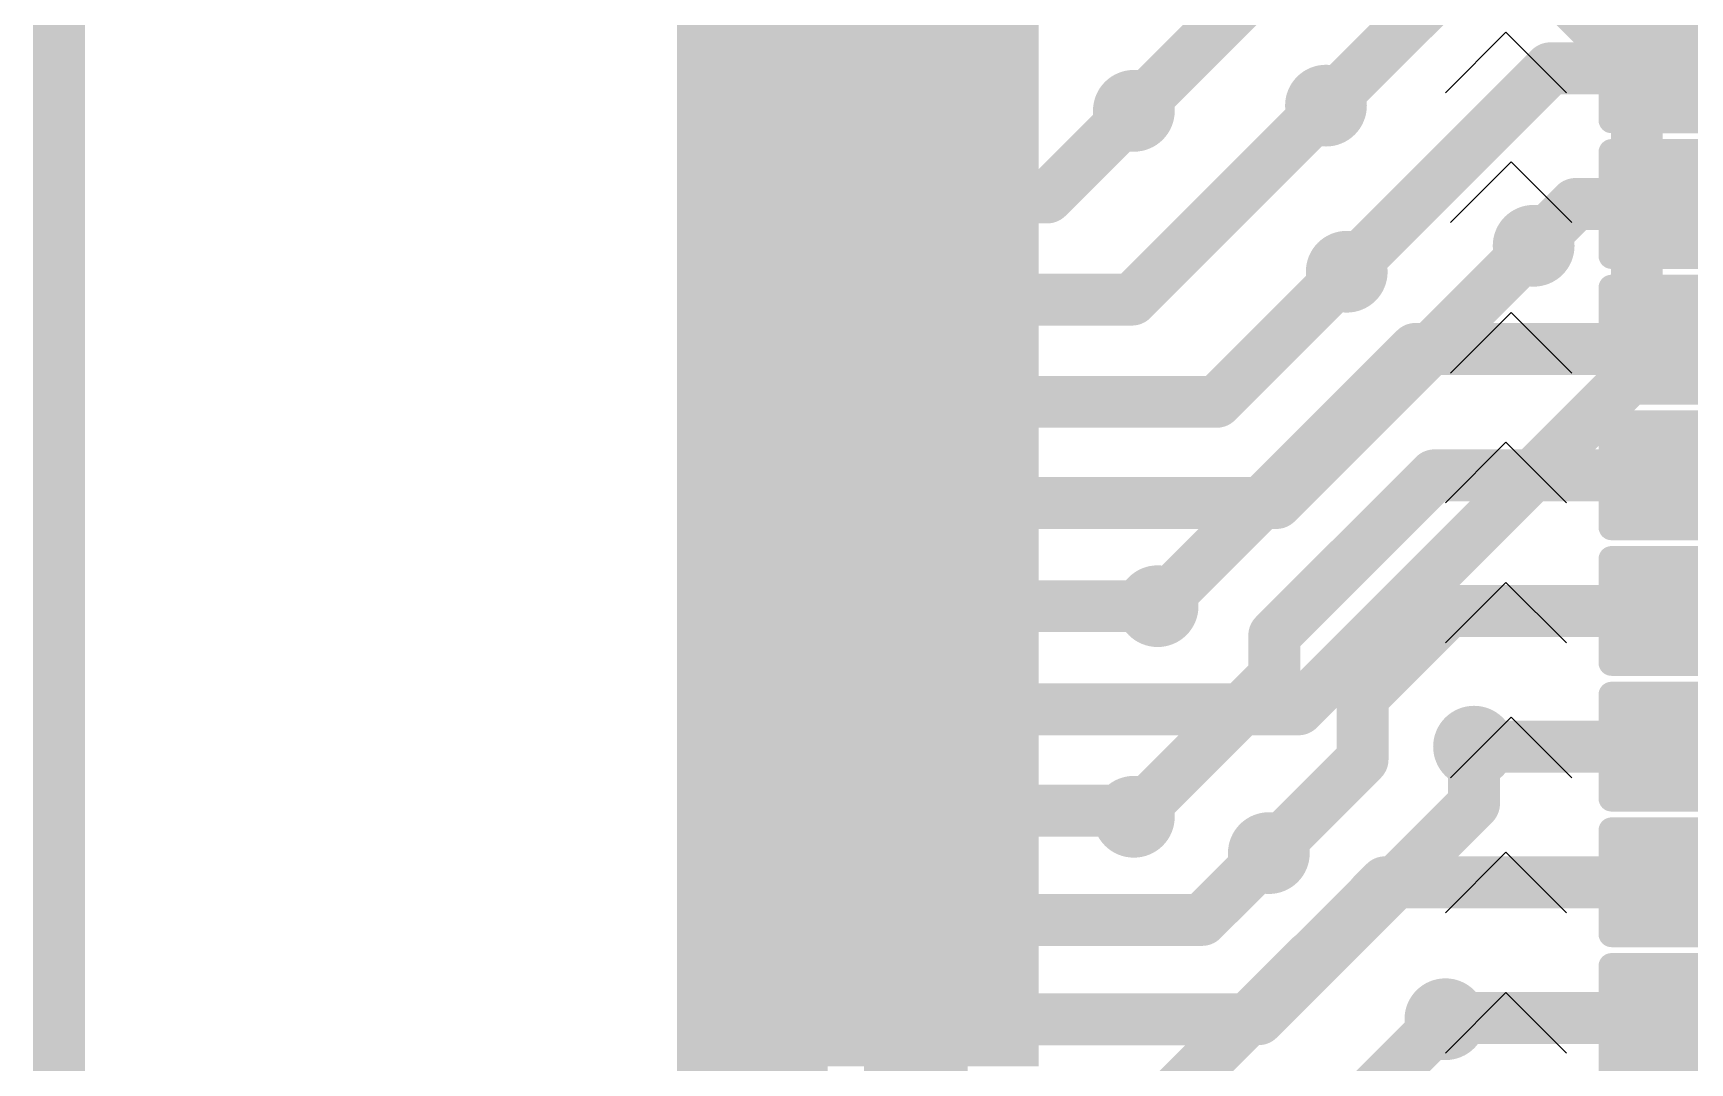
# Model space of a CAD drawing. Header units: millimetres. Extents: x 0.85 to 4.91, y 0.77 to 5.15.
# Drawn here: x 0.871 to 1.1901, y 3.9516 to 4.15 of the extents above; entities that cross this region are included whole.
import ezdxf

# ---------------------------------------------------------------- set-up
doc = ezdxf.new("R2010")
doc.units = ezdxf.units.MM
doc.header["$MEASUREMENT"] = 0
for name, color, linetype in [('BottomLayer', 5, 'Continuous'), ('BottomOverlay', 54, 'Continuous'), ('BottomPaste', 16, 'Continuous'), ('BottomSolder', 6, 'Continuous'), ('Mechanical1', 6, 'Continuous'), ('Mechanical2', 216, 'Continuous'), ('MultiLayer', 9, 'Continuous'), ('TopLayer', 1, 'Continuous'), ('TopPaste', 8, 'Continuous'), ('TopSolder', 216, 'Continuous'), ('ViaHoleLayer', 16, 'Continuous')]:
    doc.layers.add(name, color=color, linetype=linetype)

# ---------------------------------------------------------------- blocks, each defined once
blk = doc.blocks.new('R___0201_B_30')
at = {"layer": 'BottomLayer'}
for points in [[(-0.01614, -0.00728), (-0.00551, -0.00728), (-0.01614, 0.00728), (-0.00551, 0.00728)], [(0.00551, -0.00728), (0.01614, -0.00728), (0.00551, 0.00728), (0.01614, 0.00728)]]:
    blk.add_solid(points, dxfattribs=at)
at = {"layer": 'BottomOverlay', "const_width": 0.005}
for points in [[(-0.019, -0.01), (-0.019, 0.01)], [(-0.019, 0.01), (0.019, 0.01)], [(0.019, -0.01), (0.019, 0.01)], [(-0.019, -0.01), (0.019, -0.01)]]:
    blk.add_lwpolyline(points, dxfattribs=at)
at = {"layer": 'BottomOverlay', "const_width": 0.0025}
for points in [[(-0.02025, 0.01, 1), (-0.01775, 0.01, 1)], [(-0.02025, 0.01, 1), (-0.01775, 0.01, 1)], [(0.01775, 0.01, 1), (0.02025, 0.01, 1)], [(0.01775, 0.01, 1), (0.02025, 0.01, 1)], [(-0.02025, -0.01, 1), (-0.01775, -0.01, 1)], [(-0.02025, -0.01, 1), (-0.01775, -0.01, 1)], [(0.01775, -0.01, 1), (0.02025, -0.01, 1)], [(0.01775, -0.01, 1), (0.02025, -0.01, 1)]]:
    blk.add_lwpolyline(points, format="xyb", close=True, dxfattribs=at)
at = {"layer": 'BottomPaste'}
for points in [[(-0.01614, -0.00728), (-0.00551, -0.00728), (-0.01614, 0.00728), (-0.00551, 0.00728)], [(0.00551, -0.00728), (0.01614, -0.00728), (0.00551, 0.00728), (0.01614, 0.00728)]]:
    blk.add_solid(points, dxfattribs=at)
at = {"layer": 'BottomSolder'}
for points in [[(-0.02014, -0.01128), (-0.00151, -0.01128), (-0.02014, 0.01128), (-0.00151, 0.01128)], [(0.00151, -0.01128), (0.02014, -0.01128), (0.00151, 0.01128), (0.02014, 0.01128)]]:
    blk.add_solid(points, dxfattribs=at)
blk = doc.blocks.new('R___0201_B_31')
at = {"layer": 'BottomLayer'}
for points in [[(-0.01614, -0.00728), (-0.00551, -0.00728), (-0.01614, 0.00728), (-0.00551, 0.00728)], [(0.00551, -0.00728), (0.01614, -0.00728), (0.00551, 0.00728), (0.01614, 0.00728)]]:
    blk.add_solid(points, dxfattribs=at)
at = {"layer": 'BottomOverlay', "const_width": 0.005}
for points in [[(-0.019, -0.01), (-0.019, 0.01)], [(-0.019, 0.01), (0.019, 0.01)], [(0.019, -0.01), (0.019, 0.01)], [(-0.019, -0.01), (0.019, -0.01)]]:
    blk.add_lwpolyline(points, dxfattribs=at)
at = {"layer": 'BottomOverlay', "const_width": 0.0025}
for points in [[(-0.02025, 0.01, 1), (-0.01775, 0.01, 1)], [(-0.02025, 0.01, 1), (-0.01775, 0.01, 1)], [(0.01775, 0.01, 1), (0.02025, 0.01, 1)], [(0.01775, 0.01, 1), (0.02025, 0.01, 1)], [(-0.02025, -0.01, 1), (-0.01775, -0.01, 1)], [(-0.02025, -0.01, 1), (-0.01775, -0.01, 1)], [(0.01775, -0.01, 1), (0.02025, -0.01, 1)], [(0.01775, -0.01, 1), (0.02025, -0.01, 1)]]:
    blk.add_lwpolyline(points, format="xyb", close=True, dxfattribs=at)
at = {"layer": 'BottomPaste'}
for points in [[(-0.01614, -0.00728), (-0.00551, -0.00728), (-0.01614, 0.00728), (-0.00551, 0.00728)], [(0.00551, -0.00728), (0.01614, -0.00728), (0.00551, 0.00728), (0.01614, 0.00728)]]:
    blk.add_solid(points, dxfattribs=at)
at = {"layer": 'BottomSolder'}
for points in [[(-0.02014, -0.01128), (-0.00151, -0.01128), (-0.02014, 0.01128), (-0.00151, 0.01128)], [(0.00151, -0.01128), (0.02014, -0.01128), (0.00151, 0.01128), (0.02014, 0.01128)]]:
    blk.add_solid(points, dxfattribs=at)
blk = doc.blocks.new('R___0201_B_32')
at = {"layer": 'BottomLayer'}
for points in [[(-0.01614, -0.00728), (-0.00551, -0.00728), (-0.01614, 0.00728), (-0.00551, 0.00728)], [(0.00551, -0.00728), (0.01614, -0.00728), (0.00551, 0.00728), (0.01614, 0.00728)]]:
    blk.add_solid(points, dxfattribs=at)
at = {"layer": 'BottomOverlay', "const_width": 0.005}
for points in [[(-0.019, -0.01), (-0.019, 0.01)], [(-0.019, 0.01), (0.019, 0.01)], [(0.019, -0.01), (0.019, 0.01)], [(-0.019, -0.01), (0.019, -0.01)]]:
    blk.add_lwpolyline(points, dxfattribs=at)
at = {"layer": 'BottomOverlay', "const_width": 0.0025}
for points in [[(-0.02025, 0.01, 1), (-0.01775, 0.01, 1)], [(-0.02025, 0.01, 1), (-0.01775, 0.01, 1)], [(0.01775, 0.01, 1), (0.02025, 0.01, 1)], [(0.01775, 0.01, 1), (0.02025, 0.01, 1)], [(-0.02025, -0.01, 1), (-0.01775, -0.01, 1)], [(-0.02025, -0.01, 1), (-0.01775, -0.01, 1)], [(0.01775, -0.01, 1), (0.02025, -0.01, 1)], [(0.01775, -0.01, 1), (0.02025, -0.01, 1)]]:
    blk.add_lwpolyline(points, format="xyb", close=True, dxfattribs=at)
at = {"layer": 'BottomPaste'}
for points in [[(-0.01614, -0.00728), (-0.00551, -0.00728), (-0.01614, 0.00728), (-0.00551, 0.00728)], [(0.00551, -0.00728), (0.01614, -0.00728), (0.00551, 0.00728), (0.01614, 0.00728)]]:
    blk.add_solid(points, dxfattribs=at)
at = {"layer": 'BottomSolder'}
for points in [[(-0.02014, -0.01128), (-0.00151, -0.01128), (-0.02014, 0.01128), (-0.00151, 0.01128)], [(0.00151, -0.01128), (0.02014, -0.01128), (0.00151, 0.01128), (0.02014, 0.01128)]]:
    blk.add_solid(points, dxfattribs=at)
blk = doc.blocks.new('4_1734592_2_55')
at = {"layer": 'TopLayer'}
for points in [[(0.48622, -0.02165), (0.49803, -0.02165), (0.48622, 0.02165), (0.49803, 0.02165)], [(0.50591, -0.02165), (0.51772, -0.02165), (0.50591, 0.02165), (0.51772, 0.02165)], [(0.52559, -0.02165), (0.5374, -0.02165), (0.52559, 0.02165), (0.5374, 0.02165)], [(0.54528, -0.02165), (0.55709, -0.02165), (0.54528, 0.02165), (0.55709, 0.02165)], [(0.56496, -0.02165), (0.57677, -0.02165), (0.56496, 0.02165), (0.57677, 0.02165)], [(0.58465, -0.02165), (0.59646, -0.02165), (0.58465, 0.02165), (0.59646, 0.02165)], [(0.60433, -0.02165), (0.61614, -0.02165), (0.60433, 0.02165), (0.61614, 0.02165)], [(0.62402, -0.02165), (0.63583, -0.02165), (0.62402, 0.02165), (0.63583, 0.02165)], [(0.6437, -0.02165), (0.65551, -0.02165), (0.6437, 0.02165), (0.65551, 0.02165)], [(0.66339, -0.02165), (0.6752, -0.02165), (0.66339, 0.02165), (0.6752, 0.02165)]]:
    blk.add_solid(points, dxfattribs=at)
at = {"layer": 'TopPaste'}
for points in [[(0.48622, -0.02165), (0.49803, -0.02165), (0.48622, 0.02165), (0.49803, 0.02165)], [(0.50591, -0.02165), (0.51772, -0.02165), (0.50591, 0.02165), (0.51772, 0.02165)], [(0.52559, -0.02165), (0.5374, -0.02165), (0.52559, 0.02165), (0.5374, 0.02165)], [(0.54528, -0.02165), (0.55709, -0.02165), (0.54528, 0.02165), (0.55709, 0.02165)], [(0.56496, -0.02165), (0.57677, -0.02165), (0.56496, 0.02165), (0.57677, 0.02165)], [(0.58465, -0.02165), (0.59646, -0.02165), (0.58465, 0.02165), (0.59646, 0.02165)], [(0.60433, -0.02165), (0.61614, -0.02165), (0.60433, 0.02165), (0.61614, 0.02165)], [(0.62402, -0.02165), (0.63583, -0.02165), (0.62402, 0.02165), (0.63583, 0.02165)], [(0.6437, -0.02165), (0.65551, -0.02165), (0.6437, 0.02165), (0.65551, 0.02165)], [(0.66339, -0.02165), (0.6752, -0.02165), (0.66339, 0.02165), (0.6752, 0.02165)]]:
    blk.add_solid(points, dxfattribs=at)
at = {"layer": 'TopSolder'}
for points in [[(0.48222, -0.02565), (0.50203, -0.02565), (0.48222, 0.02565), (0.50203, 0.02565)], [(0.50191, -0.02565), (0.52172, -0.02565), (0.50191, 0.02565), (0.52172, 0.02565)], [(0.52159, -0.02565), (0.5414, -0.02565), (0.52159, 0.02565), (0.5414, 0.02565)], [(0.54128, -0.02565), (0.56109, -0.02565), (0.54128, 0.02565), (0.56109, 0.02565)], [(0.56096, -0.02565), (0.58077, -0.02565), (0.56096, 0.02565), (0.58077, 0.02565)], [(0.58065, -0.02565), (0.60046, -0.02565), (0.58065, 0.02565), (0.60046, 0.02565)], [(0.60033, -0.02565), (0.62014, -0.02565), (0.60033, 0.02565), (0.62014, 0.02565)], [(0.62002, -0.02565), (0.63983, -0.02565), (0.62002, 0.02565), (0.63983, 0.02565)], [(0.6397, -0.02565), (0.65951, -0.02565), (0.6397, 0.02565), (0.65951, 0.02565)], [(0.65939, -0.02565), (0.6792, -0.02565), (0.65939, 0.02565), (0.6792, 0.02565)], [(0.67907, -0.02565), (0.69888, -0.02565), (0.67907, 0.02565), (0.69888, 0.02565)]]:
    blk.add_solid(points, dxfattribs=at)
blk = doc.blocks.new('R___0201_B_83')
at = {"layer": 'BottomLayer'}
for points in [[(-0.01614, -0.00728), (-0.00551, -0.00728), (-0.01614, 0.00728), (-0.00551, 0.00728)], [(0.00551, -0.00728), (0.01614, -0.00728), (0.00551, 0.00728), (0.01614, 0.00728)]]:
    blk.add_solid(points, dxfattribs=at)
at = {"layer": 'BottomOverlay', "const_width": 0.005}
for points in [[(-0.019, -0.01), (-0.019, 0.01)], [(-0.019, 0.01), (0.019, 0.01)], [(0.019, -0.01), (0.019, 0.01)], [(-0.019, -0.01), (0.019, -0.01)]]:
    blk.add_lwpolyline(points, dxfattribs=at)
at = {"layer": 'BottomOverlay', "const_width": 0.0025}
for points in [[(-0.02025, 0.01, 1), (-0.01775, 0.01, 1)], [(-0.02025, 0.01, 1), (-0.01775, 0.01, 1)], [(0.01775, 0.01, 1), (0.02025, 0.01, 1)], [(0.01775, 0.01, 1), (0.02025, 0.01, 1)], [(-0.02025, -0.01, 1), (-0.01775, -0.01, 1)], [(-0.02025, -0.01, 1), (-0.01775, -0.01, 1)], [(0.01775, -0.01, 1), (0.02025, -0.01, 1)], [(0.01775, -0.01, 1), (0.02025, -0.01, 1)]]:
    blk.add_lwpolyline(points, format="xyb", close=True, dxfattribs=at)
at = {"layer": 'BottomPaste'}
for points in [[(-0.01614, -0.00728), (-0.00551, -0.00728), (-0.01614, 0.00728), (-0.00551, 0.00728)], [(0.00551, -0.00728), (0.01614, -0.00728), (0.00551, 0.00728), (0.01614, 0.00728)]]:
    blk.add_solid(points, dxfattribs=at)
at = {"layer": 'BottomSolder'}
for points in [[(-0.02014, -0.01128), (-0.00151, -0.01128), (-0.02014, 0.01128), (-0.00151, 0.01128)], [(0.00151, -0.01128), (0.02014, -0.01128), (0.00151, 0.01128), (0.02014, 0.01128)]]:
    blk.add_solid(points, dxfattribs=at)
blk = doc.blocks.new('R___0201_B_84')
at = {"layer": 'BottomLayer'}
for points in [[(-0.01614, -0.00728), (-0.00551, -0.00728), (-0.01614, 0.00728), (-0.00551, 0.00728)], [(0.00551, -0.00728), (0.01614, -0.00728), (0.00551, 0.00728), (0.01614, 0.00728)]]:
    blk.add_solid(points, dxfattribs=at)
at = {"layer": 'BottomOverlay', "const_width": 0.005}
for points in [[(-0.019, -0.01), (-0.019, 0.01)], [(-0.019, 0.01), (0.019, 0.01)], [(0.019, -0.01), (0.019, 0.01)], [(-0.019, -0.01), (0.019, -0.01)]]:
    blk.add_lwpolyline(points, dxfattribs=at)
at = {"layer": 'BottomOverlay', "const_width": 0.0025}
for points in [[(-0.02025, 0.01, 1), (-0.01775, 0.01, 1)], [(-0.02025, 0.01, 1), (-0.01775, 0.01, 1)], [(0.01775, 0.01, 1), (0.02025, 0.01, 1)], [(0.01775, 0.01, 1), (0.02025, 0.01, 1)], [(-0.02025, -0.01, 1), (-0.01775, -0.01, 1)], [(-0.02025, -0.01, 1), (-0.01775, -0.01, 1)], [(0.01775, -0.01, 1), (0.02025, -0.01, 1)], [(0.01775, -0.01, 1), (0.02025, -0.01, 1)]]:
    blk.add_lwpolyline(points, format="xyb", close=True, dxfattribs=at)
at = {"layer": 'BottomPaste'}
for points in [[(-0.01614, -0.00728), (-0.00551, -0.00728), (-0.01614, 0.00728), (-0.00551, 0.00728)], [(0.00551, -0.00728), (0.01614, -0.00728), (0.00551, 0.00728), (0.01614, 0.00728)]]:
    blk.add_solid(points, dxfattribs=at)
at = {"layer": 'BottomSolder'}
for points in [[(-0.02014, -0.01128), (-0.00151, -0.01128), (-0.02014, 0.01128), (-0.00151, 0.01128)], [(0.00151, -0.01128), (0.02014, -0.01128), (0.00151, 0.01128), (0.02014, 0.01128)]]:
    blk.add_solid(points, dxfattribs=at)
blk = doc.blocks.new('R___0201_B_85')
at = {"layer": 'BottomLayer'}
for points in [[(-0.01614, -0.00728), (-0.00551, -0.00728), (-0.01614, 0.00728), (-0.00551, 0.00728)], [(0.00551, -0.00728), (0.01614, -0.00728), (0.00551, 0.00728), (0.01614, 0.00728)]]:
    blk.add_solid(points, dxfattribs=at)
at = {"layer": 'BottomOverlay', "const_width": 0.005}
for points in [[(-0.019, 0.01), (0.019, 0.01)], [(-0.019, -0.01), (-0.019, 0.01)], [(0.019, -0.01), (0.019, 0.01)], [(-0.019, -0.01), (0.019, -0.01)]]:
    blk.add_lwpolyline(points, dxfattribs=at)
at = {"layer": 'BottomOverlay', "const_width": 0.0025}
for points in [[(-0.02025, 0.01, 1), (-0.01775, 0.01, 1)], [(-0.02025, 0.01, 1), (-0.01775, 0.01, 1)], [(0.01775, 0.01, 1), (0.02025, 0.01, 1)], [(0.01775, 0.01, 1), (0.02025, 0.01, 1)], [(-0.02025, -0.01, 1), (-0.01775, -0.01, 1)], [(-0.02025, -0.01, 1), (-0.01775, -0.01, 1)], [(0.01775, -0.01, 1), (0.02025, -0.01, 1)], [(0.01775, -0.01, 1), (0.02025, -0.01, 1)]]:
    blk.add_lwpolyline(points, format="xyb", close=True, dxfattribs=at)
at = {"layer": 'BottomPaste'}
for points in [[(-0.01614, -0.00728), (-0.00551, -0.00728), (-0.01614, 0.00728), (-0.00551, 0.00728)], [(0.00551, -0.00728), (0.01614, -0.00728), (0.00551, 0.00728), (0.01614, 0.00728)]]:
    blk.add_solid(points, dxfattribs=at)
at = {"layer": 'BottomSolder'}
for points in [[(-0.02014, -0.01128), (-0.00151, -0.01128), (-0.02014, 0.01128), (-0.00151, 0.01128)], [(0.00151, -0.01128), (0.02014, -0.01128), (0.00151, 0.01128), (0.02014, 0.01128)]]:
    blk.add_solid(points, dxfattribs=at)
blk = doc.blocks.new('R___0201_B_86')
at = {"layer": 'BottomLayer'}
for points in [[(-0.01614, -0.00728), (-0.00551, -0.00728), (-0.01614, 0.00728), (-0.00551, 0.00728)], [(0.00551, -0.00728), (0.01614, -0.00728), (0.00551, 0.00728), (0.01614, 0.00728)]]:
    blk.add_solid(points, dxfattribs=at)
at = {"layer": 'BottomOverlay', "const_width": 0.005}
for points in [[(-0.019, -0.01), (-0.019, 0.01)], [(-0.019, 0.01), (0.019, 0.01)], [(0.019, -0.01), (0.019, 0.01)], [(-0.019, -0.01), (0.019, -0.01)]]:
    blk.add_lwpolyline(points, dxfattribs=at)
at = {"layer": 'BottomOverlay', "const_width": 0.0025}
for points in [[(-0.02025, 0.01, 1), (-0.01775, 0.01, 1)], [(-0.02025, 0.01, 1), (-0.01775, 0.01, 1)], [(0.01775, 0.01, 1), (0.02025, 0.01, 1)], [(0.01775, 0.01, 1), (0.02025, 0.01, 1)], [(-0.02025, -0.01, 1), (-0.01775, -0.01, 1)], [(-0.02025, -0.01, 1), (-0.01775, -0.01, 1)], [(0.01775, -0.01, 1), (0.02025, -0.01, 1)], [(0.01775, -0.01, 1), (0.02025, -0.01, 1)]]:
    blk.add_lwpolyline(points, format="xyb", close=True, dxfattribs=at)
at = {"layer": 'BottomPaste'}
for points in [[(-0.01614, -0.00728), (-0.00551, -0.00728), (-0.01614, 0.00728), (-0.00551, 0.00728)], [(0.00551, -0.00728), (0.01614, -0.00728), (0.00551, 0.00728), (0.01614, 0.00728)]]:
    blk.add_solid(points, dxfattribs=at)
at = {"layer": 'BottomSolder'}
for points in [[(-0.02014, -0.01128), (-0.00151, -0.01128), (-0.02014, 0.01128), (-0.00151, 0.01128)], [(0.00151, -0.01128), (0.02014, -0.01128), (0.00151, 0.01128), (0.02014, 0.01128)]]:
    blk.add_solid(points, dxfattribs=at)
blk = doc.blocks.new('R___0201_B_87')
at = {"layer": 'BottomLayer'}
for points in [[(-0.01614, -0.00728), (-0.00551, -0.00728), (-0.01614, 0.00728), (-0.00551, 0.00728)], [(0.00551, -0.00728), (0.01614, -0.00728), (0.00551, 0.00728), (0.01614, 0.00728)]]:
    blk.add_solid(points, dxfattribs=at)
at = {"layer": 'BottomOverlay', "const_width": 0.005}
for points in [[(-0.019, -0.01), (-0.019, 0.01)], [(-0.019, 0.01), (0.019, 0.01)], [(0.019, -0.01), (0.019, 0.01)], [(-0.019, -0.01), (0.019, -0.01)]]:
    blk.add_lwpolyline(points, dxfattribs=at)
at = {"layer": 'BottomOverlay', "const_width": 0.0025}
for points in [[(-0.02025, 0.01, 1), (-0.01775, 0.01, 1)], [(-0.02025, 0.01, 1), (-0.01775, 0.01, 1)], [(0.01775, 0.01, 1), (0.02025, 0.01, 1)], [(0.01775, 0.01, 1), (0.02025, 0.01, 1)], [(-0.02025, -0.01, 1), (-0.01775, -0.01, 1)], [(-0.02025, -0.01, 1), (-0.01775, -0.01, 1)], [(0.01775, -0.01, 1), (0.02025, -0.01, 1)], [(0.01775, -0.01, 1), (0.02025, -0.01, 1)]]:
    blk.add_lwpolyline(points, format="xyb", close=True, dxfattribs=at)
at = {"layer": 'BottomPaste'}
for points in [[(-0.01614, -0.00728), (-0.00551, -0.00728), (-0.01614, 0.00728), (-0.00551, 0.00728)], [(0.00551, -0.00728), (0.01614, -0.00728), (0.00551, 0.00728), (0.01614, 0.00728)]]:
    blk.add_solid(points, dxfattribs=at)
at = {"layer": 'BottomSolder'}
for points in [[(-0.02014, -0.01128), (-0.00151, -0.01128), (-0.02014, 0.01128), (-0.00151, 0.01128)], [(0.00151, -0.01128), (0.02014, -0.01128), (0.00151, 0.01128), (0.02014, 0.01128)]]:
    blk.add_solid(points, dxfattribs=at)

msp = doc.modelspace()

# ---------------------------------------------------------------- linework, layer by layer
at = {"layer": 'BottomLayer'}
for points, const_width in [([(1.014, 3.53596), (1.014, 4.417)], 0.02), ([(1.041, 3.56016), (1.041, 4.399)], 0.02), ([(1.083, 4.135), (1.14346, 4.19546)], 0.01), ([(1.12, 4.136), (1.15332, 4.16932)], 0.01), ([(1.124, 4.104), (1.16319, 4.14319)], 0.01), ([(1.16319, 4.14319), (1.18317, 4.14319)], 0.01), ([(1.16, 4.109), (1.16805, 4.11705)], 0.01), ([(1.16805, 4.11705), (1.18317, 4.11705)], 0.01), ([(1.08768, 4.03957), (1.13723, 4.08913)], 0.01), ([(1.13723, 4.08913), (1.18138, 4.08913)], 0.01), ([(1.18138, 4.08913), (1.18317, 4.09092)], 0.01), ([(1.11005, 4.03395), (1.14089, 4.06478)], 0.01), ([(1.14089, 4.06478), (1.18317, 4.06478)], 0.01), ([(1.08757, 4.03957), (1.08768, 4.03957)], 0.01), ([(1.12705, 4.02205), (1.14365, 4.03865)], 0.01), ([(1.14365, 4.03865), (1.18317, 4.03865)], 0.01), ([(1.11005, 4.02605), (1.11005, 4.03395)], 0.01), ([(1.083, 3.999), (1.11005, 4.02605)], 0.01), ([(1.12705, 4.01005), (1.12705, 4.02205)], 0.01), ([(1.14851, 4.01251), (1.18317, 4.01251)], 0.01), ([(1.109, 3.992), (1.12705, 4.01005)], 0.01), ([(1.11723, 3.97213), (1.12887, 3.98377)], 0.01), ([(1.12887, 3.98387), (1.13138, 3.98638)], 0.01), ([(1.12887, 3.98377), (1.12887, 3.98387)], 0.01), ([(1.13138, 3.98638), (1.18317, 3.98638)], 0.01), ([(1.085, 3.94), (1.11713, 3.97213)], 0.01), ([(1.11713, 3.97213), (1.11723, 3.97213)], 0.01), ([(1.143, 3.96), (1.14324, 3.96024)], 0.01), ([(1.14324, 3.96024), (1.18317, 3.96024)], 0.01)]:
    msp.add_lwpolyline(points, dxfattribs=dict(at, const_width=const_width))
for points, const_width in [([(1.16069, 4.14319, 1), (1.16569, 4.14319, 1)], 0.005), ([(1.16069, 4.14319, 1), (1.16569, 4.14319, 1)], 0.005), ([(1.18067, 4.14319, 1), (1.18567, 4.14319, 1)], 0.005), ([(1.07906, 4.135, 1), (1.08694, 4.135, 1)], 0.00787), ([(1.11606, 4.136, 1), (1.12394, 4.136, 1)], 0.00787), ([(1.0805, 4.135, 1), (1.0855, 4.135, 1)], 0.005), ([(1.1175, 4.136, 1), (1.1225, 4.136, 1)], 0.005), ([(1.16555, 4.11705, 1), (1.17055, 4.11705, 1)], 0.005), ([(1.16555, 4.11705, 1), (1.17055, 4.11705, 1)], 0.005), ([(1.18067, 4.11705, 1), (1.18567, 4.11705, 1)], 0.005), ([(1.15606, 4.109, 1), (1.16394, 4.109, 1)], 0.00787), ([(1.1575, 4.109, 1), (1.1625, 4.109, 1)], 0.005), ([(1.12006, 4.104, 1), (1.12794, 4.104, 1)], 0.00787), ([(1.1215, 4.104, 1), (1.1265, 4.104, 1)], 0.005), ([(1.13473, 4.08913, 1), (1.13973, 4.08913, 1)], 0.005), ([(1.13473, 4.08913, 1), (1.13973, 4.08913, 1)], 0.005), ([(1.17888, 4.08913, 1), (1.18388, 4.08913, 1)], 0.005), ([(1.17888, 4.08913, 1), (1.18388, 4.08913, 1)], 0.005), ([(1.18067, 4.09092, 1), (1.18567, 4.09092, 1)], 0.005), ([(1.13839, 4.06478, 1), (1.14339, 4.06478, 1)], 0.005), ([(1.13839, 4.06478, 1), (1.14339, 4.06478, 1)], 0.005), ([(1.18067, 4.06478, 1), (1.18567, 4.06478, 1)], 0.005), ([(1.08364, 4.03957, 1), (1.09151, 4.03957, 1)], 0.00787), ([(1.08507, 4.03957, 1), (1.09007, 4.03957, 1)], 0.005), ([(1.08518, 4.03957, 1), (1.09018, 4.03957, 1)], 0.005), ([(1.08518, 4.03957, 1), (1.09018, 4.03957, 1)], 0.005), ([(1.14115, 4.03865, 1), (1.14615, 4.03865, 1)], 0.005), ([(1.14115, 4.03865, 1), (1.14615, 4.03865, 1)], 0.005), ([(1.18067, 4.03865, 1), (1.18567, 4.03865, 1)], 0.005), ([(1.10755, 4.03395, 1), (1.11255, 4.03395, 1)], 0.005), ([(1.10755, 4.03395, 1), (1.11255, 4.03395, 1)], 0.005), ([(1.10755, 4.02605, 1), (1.11255, 4.02605, 1)], 0.005), ([(1.10755, 4.02605, 1), (1.11255, 4.02605, 1)], 0.005), ([(1.12455, 4.02205, 1), (1.12955, 4.02205, 1)], 0.005), ([(1.12455, 4.02205, 1), (1.12955, 4.02205, 1)], 0.005), ([(1.14458, 4.01251, 1), (1.15245, 4.01251, 1)], 0.00787), ([(1.14601, 4.01251, 1), (1.15101, 4.01251, 1)], 0.005), ([(1.18067, 4.01251, 1), (1.18567, 4.01251, 1)], 0.005), ([(1.12455, 4.01005, 1), (1.12955, 4.01005, 1)], 0.005), ([(1.12455, 4.01005, 1), (1.12955, 4.01005, 1)], 0.005), ([(1.07906, 3.999, 1), (1.08694, 3.999, 1)], 0.00787), ([(1.0805, 3.999, 1), (1.0855, 3.999, 1)], 0.005), ([(1.10506, 3.992, 1), (1.11294, 3.992, 1)], 0.00787), ([(1.1065, 3.992, 1), (1.1115, 3.992, 1)], 0.005), ([(1.12637, 3.98387, 1), (1.13137, 3.98387, 1)], 0.005), ([(1.12637, 3.98387, 1), (1.13137, 3.98387, 1)], 0.005), ([(1.12637, 3.98377, 1), (1.13137, 3.98377, 1)], 0.005), ([(1.12637, 3.98377, 1), (1.13137, 3.98377, 1)], 0.005), ([(1.12888, 3.98638, 1), (1.13388, 3.98638, 1)], 0.005), ([(1.12888, 3.98638, 1), (1.13388, 3.98638, 1)], 0.005), ([(1.18067, 3.98638, 1), (1.18567, 3.98638, 1)], 0.005), ([(1.11463, 3.97213, 1), (1.11963, 3.97213, 1)], 0.005), ([(1.11463, 3.97213, 1), (1.11963, 3.97213, 1)], 0.005), ([(1.11473, 3.97213, 1), (1.11973, 3.97213, 1)], 0.005), ([(1.11473, 3.97213, 1), (1.11973, 3.97213, 1)], 0.005), ([(1.13906, 3.96, 1), (1.14694, 3.96, 1)], 0.00787), ([(1.1405, 3.96, 1), (1.1455, 3.96, 1)], 0.005), ([(1.14074, 3.96024, 1), (1.14574, 3.96024, 1)], 0.005), ([(1.14074, 3.96024, 1), (1.14574, 3.96024, 1)], 0.005), ([(1.18067, 3.96024, 1), (1.18567, 3.96024, 1)], 0.005)]:
    msp.add_lwpolyline(points, format="xyb", close=True, dxfattribs=dict(at, const_width=const_width))
at = {"layer": 'BottomOverlay'}
for p, q in [((1.143, 4.13849), (1.15466, 4.15016)), ((1.15466, 4.15016), (1.16633, 4.13849)), ((1.144, 4.11349), (1.15566, 4.12516)), ((1.15566, 4.12516), (1.16733, 4.11349)), ((1.144, 4.08449), (1.15566, 4.09616)), ((1.15566, 4.09616), (1.16733, 4.08449)), ((1.143, 4.05949), (1.15466, 4.07116)), ((1.15466, 4.07116), (1.16633, 4.05949)), ((1.143, 4.03249), (1.15466, 4.04416)), ((1.15466, 4.04416), (1.16633, 4.03249)), ((1.144, 4.00649), (1.15566, 4.01816)), ((1.15566, 4.01816), (1.16733, 4.00649)), ((1.143, 3.98049), (1.15466, 3.99216)), ((1.15466, 3.99216), (1.16633, 3.98049)), ((1.143, 3.95349), (1.15466, 3.96516)), ((1.15466, 3.96516), (1.16633, 3.95349))]:
    msp.add_line(p, q, dxfattribs=at)
at = {"layer": 'Mechanical1', "const_width": 0.01}
msp.add_lwpolyline([(0.876, 3.21742), (0.876, 5)], dxfattribs=at)
at = {"layer": 'Mechanical2', "const_width": 0.01}
msp.add_lwpolyline([(1, 0.965), (1, 5)], dxfattribs=at)
at = {"layer": 'MultiLayer', "const_width": 0.00787}
for points in [[(1.07906, 4.135, 1), (1.08694, 4.135, 1)], [(1.11606, 4.136, 1), (1.12394, 4.136, 1)], [(1.15606, 4.109, 1), (1.16394, 4.109, 1)], [(1.12006, 4.104, 1), (1.12794, 4.104, 1)], [(1.08364, 4.03957, 1), (1.09151, 4.03957, 1)], [(1.14458, 4.01251, 1), (1.15245, 4.01251, 1)], [(1.07906, 3.999, 1), (1.08694, 3.999, 1)], [(1.10506, 3.992, 1), (1.11294, 3.992, 1)], [(1.13906, 3.96, 1), (1.14694, 3.96, 1)]]:
    msp.add_lwpolyline(points, format="xyb", close=True, dxfattribs=at)
at = {"layer": 'TopLayer', "const_width": 0.01}
for points in [[(1.147, 4.176), (1.17987, 4.14313)], [(1.17987, 4.08487), (1.17987, 4.14313)], [(1.06631, 4.11831), (1.083, 4.135)], [(1.08263, 4.09863), (1.12, 4.136)], [(1.039, 4.11831), (1.06631, 4.11831)], [(1.11045, 4.05945), (1.16, 4.109)], [(1.09894, 4.07894), (1.124, 4.104)], [(1.039, 4.09863), (1.08263, 4.09863)], [(1.1147, 4.0197), (1.17987, 4.08487)], [(1.039, 4.07894), (1.09894, 4.07894)], [(1.039, 4.05926), (1.03919, 4.05945)], [(1.03919, 4.05945), (1.11045, 4.05945)], [(1.039, 4.03957), (1.08757, 4.03957)], [(1.039, 4.01989), (1.03919, 4.0197)], [(1.03919, 4.0197), (1.1147, 4.0197)], [(1.14851, 4.00151), (1.14851, 4.01251)], [(1.039, 4.0002), (1.0818, 4.0002)], [(1.039, 4.0002), (1.0392, 4)], [(1.0818, 4.0002), (1.083, 3.999)], [(1.107, 3.96), (1.14851, 4.00151)], [(1.09613, 3.97913), (1.109, 3.992)], [(1.039, 3.98052), (1.04039, 3.97913)], [(1.04039, 3.97913), (1.09613, 3.97913)], [(1.039, 3.96083), (1.03983, 3.96)], [(1.03983, 3.96), (1.107, 3.96)], [(1.10302, 3.92013), (1.14289, 3.96)], [(1.14289, 3.96), (1.143, 3.96)]]:
    msp.add_lwpolyline(points, dxfattribs=at)
at = {"layer": 'TopLayer'}
for points, const_width in [([(1.17737, 4.14313, 1), (1.18237, 4.14313, 1)], 0.005), ([(1.17737, 4.14313, 1), (1.18237, 4.14313, 1)], 0.005), ([(1.07906, 4.135, 1), (1.08694, 4.135, 1)], 0.00787), ([(1.11606, 4.136, 1), (1.12394, 4.136, 1)], 0.00787), ([(1.0805, 4.135, 1), (1.0855, 4.135, 1)], 0.005), ([(1.1175, 4.136, 1), (1.1225, 4.136, 1)], 0.005), ([(1.0365, 4.11831, 1), (1.0415, 4.11831, 1)], 0.005), ([(1.06381, 4.11831, 1), (1.06881, 4.11831, 1)], 0.005), ([(1.06381, 4.11831, 1), (1.06881, 4.11831, 1)], 0.005), ([(1.15606, 4.109, 1), (1.16394, 4.109, 1)], 0.00787), ([(1.1575, 4.109, 1), (1.1625, 4.109, 1)], 0.005), ([(1.12006, 4.104, 1), (1.12794, 4.104, 1)], 0.00787), ([(1.1215, 4.104, 1), (1.1265, 4.104, 1)], 0.005), ([(1.0365, 4.09863, 1), (1.0415, 4.09863, 1)], 0.005), ([(1.08013, 4.09863, 1), (1.08513, 4.09863, 1)], 0.005), ([(1.08013, 4.09863, 1), (1.08513, 4.09863, 1)], 0.005), ([(1.17737, 4.08487, 1), (1.18237, 4.08487, 1)], 0.005), ([(1.17737, 4.08487, 1), (1.18237, 4.08487, 1)], 0.005), ([(1.0365, 4.07894, 1), (1.0415, 4.07894, 1)], 0.005), ([(1.09644, 4.07894, 1), (1.10144, 4.07894, 1)], 0.005), ([(1.09644, 4.07894, 1), (1.10144, 4.07894, 1)], 0.005), ([(1.0365, 4.05926, 1), (1.0415, 4.05926, 1)], 0.005), ([(1.03669, 4.05945, 1), (1.04169, 4.05945, 1)], 0.005), ([(1.03669, 4.05945, 1), (1.04169, 4.05945, 1)], 0.005), ([(1.10795, 4.05945, 1), (1.11295, 4.05945, 1)], 0.005), ([(1.10795, 4.05945, 1), (1.11295, 4.05945, 1)], 0.005), ([(1.08364, 4.03957, 1), (1.09151, 4.03957, 1)], 0.00787), ([(1.0365, 4.03957, 1), (1.0415, 4.03957, 1)], 0.005), ([(1.08507, 4.03957, 1), (1.09007, 4.03957, 1)], 0.005), ([(1.0365, 4.01989, 1), (1.0415, 4.01989, 1)], 0.005), ([(1.03669, 4.0197, 1), (1.04169, 4.0197, 1)], 0.005), ([(1.03669, 4.0197, 1), (1.04169, 4.0197, 1)], 0.005), ([(1.1122, 4.0197, 1), (1.1172, 4.0197, 1)], 0.005), ([(1.1122, 4.0197, 1), (1.1172, 4.0197, 1)], 0.005), ([(1.14458, 4.01251, 1), (1.15245, 4.01251, 1)], 0.00787), ([(1.14601, 4.01251, 1), (1.15101, 4.01251, 1)], 0.005), ([(1.0365, 4.0002, 1), (1.0415, 4.0002, 1)], 0.005), ([(1.0365, 4.0002, 1), (1.0415, 4.0002, 1)], 0.005), ([(1.0367, 4, 1), (1.0417, 4, 1)], 0.005), ([(1.07906, 3.999, 1), (1.08694, 3.999, 1)], 0.00787), ([(1.0793, 4.0002, 1), (1.0843, 4.0002, 1)], 0.005), ([(1.0793, 4.0002, 1), (1.0843, 4.0002, 1)], 0.005), ([(1.14601, 4.00151, 1), (1.15101, 4.00151, 1)], 0.005), ([(1.14601, 4.00151, 1), (1.15101, 4.00151, 1)], 0.005), ([(1.0805, 3.999, 1), (1.0855, 3.999, 1)], 0.005), ([(1.10506, 3.992, 1), (1.11294, 3.992, 1)], 0.00787), ([(1.1065, 3.992, 1), (1.1115, 3.992, 1)], 0.005), ([(1.0365, 3.98052, 1), (1.0415, 3.98052, 1)], 0.005), ([(1.03789, 3.97913, 1), (1.04289, 3.97913, 1)], 0.005), ([(1.03789, 3.97913, 1), (1.04289, 3.97913, 1)], 0.005), ([(1.09363, 3.97913, 1), (1.09863, 3.97913, 1)], 0.005), ([(1.09363, 3.97913, 1), (1.09863, 3.97913, 1)], 0.005), ([(1.13906, 3.96, 1), (1.14694, 3.96, 1)], 0.00787), ([(1.0365, 3.96083, 1), (1.0415, 3.96083, 1)], 0.005), ([(1.03733, 3.96, 1), (1.04233, 3.96, 1)], 0.005), ([(1.03733, 3.96, 1), (1.04233, 3.96, 1)], 0.005), ([(1.1045, 3.96, 1), (1.1095, 3.96, 1)], 0.005), ([(1.1045, 3.96, 1), (1.1095, 3.96, 1)], 0.005), ([(1.14039, 3.96, 1), (1.14539, 3.96, 1)], 0.005), ([(1.14039, 3.96, 1), (1.14539, 3.96, 1)], 0.005), ([(1.1405, 3.96, 1), (1.1455, 3.96, 1)], 0.005)]:
    msp.add_lwpolyline(points, format="xyb", close=True, dxfattribs=dict(at, const_width=const_width))
at = {"layer": 'ViaHoleLayer', "const_width": 0.00394}
for points in [[(1.08103, 4.135, 1), (1.08497, 4.135, 1)], [(1.11803, 4.136, 1), (1.12197, 4.136, 1)], [(1.15803, 4.109, 1), (1.16197, 4.109, 1)], [(1.12203, 4.104, 1), (1.12597, 4.104, 1)], [(1.08561, 4.03957, 1), (1.08954, 4.03957, 1)], [(1.14654, 4.01251, 1), (1.15048, 4.01251, 1)], [(1.08103, 3.999, 1), (1.08497, 3.999, 1)], [(1.10703, 3.992, 1), (1.11097, 3.992, 1)], [(1.14103, 3.96, 1), (1.14497, 3.96, 1)]]:
    msp.add_lwpolyline(points, format="xyb", close=True, dxfattribs=at)

# ---------------------------------------------------------------- block references
for name, p, rotation in [('4_1734592_2_55', (1.039, 3.46871), 90), ('R___0201_B_30', (1.194, 4.14319), 360), ('R___0201_B_32', (1.194, 4.11705), 360), ('R___0201_B_31', (1.194, 4.09092), 360), ('R___0201_B_83', (1.194, 4.06478), 360), ('R___0201_B_84', (1.194, 4.03865), 360), ('R___0201_B_85', (1.194, 4.01251), 360), ('R___0201_B_86', (1.194, 3.98638), 360), ('R___0201_B_87', (1.194, 3.96024), 360)]:
    msp.add_blockref(name, p, dxfattribs=dict(rotation=rotation))

doc.saveas('drawing.dxf')
